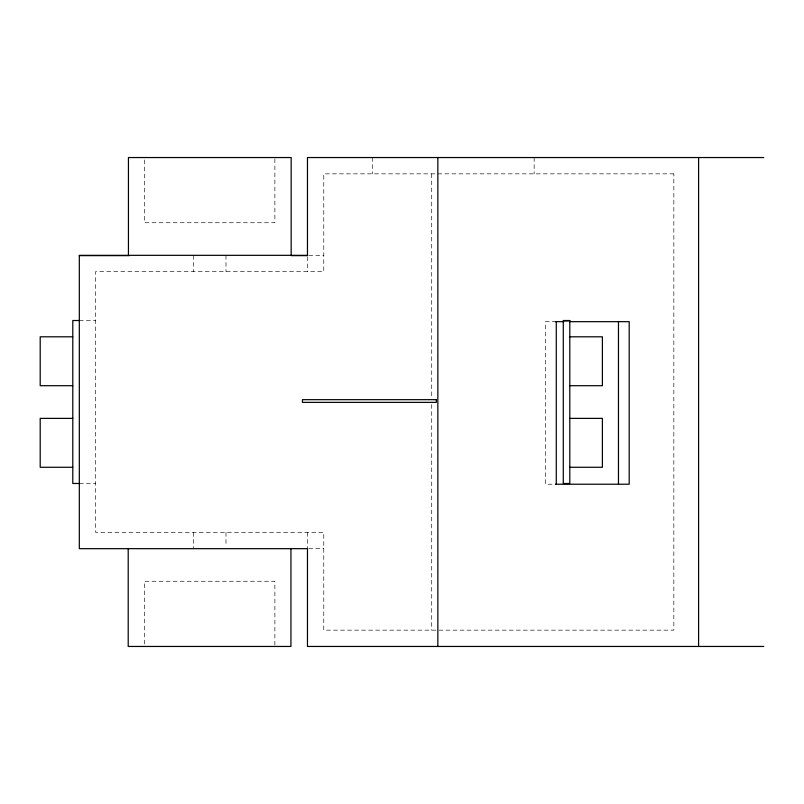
<?xml version="1.0" encoding="UTF-8"?>
<svg xmlns="http://www.w3.org/2000/svg" width="804" height="804" viewBox="0 0 804 804"><rect width="100%" height="100%" fill="white"/><g stroke="black" fill="none" stroke-linecap="round" stroke-linejoin="round"><path stroke-width="0.6" stroke-dasharray="4.02 3.01" d="M308.726 255.632L323.771 255.632M79.315 320.515L95.606 320.515M556.278 321.67L545.544 321.67L545.544 484.219L556.278 484.219M564.931 321.67L567.795 321.67M79.315 483.485L95.606 483.485M308.726 548.67L323.771 548.67M534.147 157.544L534.147 173.845M431.718 173.845L431.718 398.241M431.718 404.502L431.718 630.155M372.654 157.544L372.654 173.845M307.47 256.868L307.47 271.621M307.47 532.379L307.47 548.67M274.878 158.8L274.878 222.738L144.499 222.738L144.499 158.8M274.878 645.2L274.878 581.262L144.499 581.262L144.499 645.2M225.984 255.33L225.984 271.621M225.984 532.379L225.984 546.167M193.392 255.33L193.392 271.621M193.392 532.379L193.392 548.67M673.842 173.845L323.771 173.845L323.771 271.621L95.606 271.621L95.606 532.379L323.771 532.379L323.771 630.155L673.842 630.155L673.842 173.845"/><path stroke-width="1.21" d="M763.8 157.544L307.47 157.544L307.47 255.632L291.169 255.632M307.47 255.33L79.315 255.33L79.315 548.67L307.47 548.67L307.47 646.456L763.8 646.456M79.315 255.632L129.454 255.632M79.315 320.515L72.792 320.515L72.792 483.485L79.315 483.485M555.433 321.67L564.086 321.67M569.031 321.67L629.19 321.67L629.19 484.219L555.433 484.219M72.792 336.806L40.2 336.806L40.2 385.699L72.792 385.699M569.795 336.806L602.387 336.806L602.387 385.699L569.795 385.699M72.792 418.381L40.2 418.381L40.2 467.275L72.792 467.275M569.795 418.381L602.387 418.381L602.387 467.275L569.795 467.275M698.596 157.544L698.596 646.456M618.467 321.67L618.467 484.219M556.278 321.67L556.278 484.219M437.848 157.544L437.848 646.456M291.169 255.33L291.169 157.544L128.439 157.544L128.439 255.33M290.937 548.67L290.937 646.456L128.208 646.456L128.208 548.67M569.795 320.515L563.282 320.515L563.282 483.485L569.795 483.485L569.795 320.515M436.321 399.668L302.445 399.668L302.445 402.372L436.321 402.372L436.321 399.668"/></g></svg>
